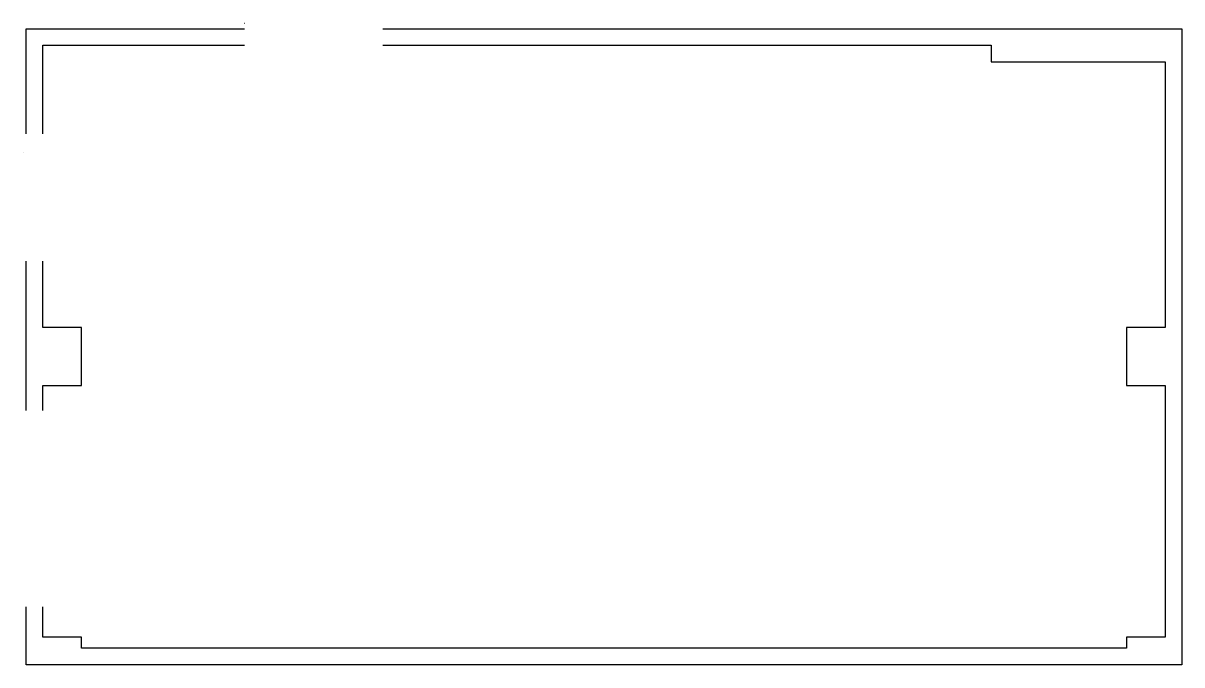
# Model space of a CAD drawing. Header units: feet. Extents: x -80 to 339, y -224 to 8.
import ezdxf

# ---------------------------------------------------------------- set-up
doc = ezdxf.new("R2010")
doc.units = ezdxf.units.FT
doc.layers.add('Mydoor', color=145, linetype='Continuous')

msp = doc.modelspace()

# ---------------------------------------------------------------- linework, layer by layer
for p, q in [((-79, -32), (-79, 6)), ((-79, 6), (0, 6)), ((50, 6), (339, 6)), ((339, 6), (339, -102)), ((-73, -32), (-73, 0)), ((-73, 0), (0, 0)), ((50, 0), (270, 0)), ((270, 0), (270, -6)), ((270, -6), (333, -6)), ((333, -6), (333, -102)), ((-79, -102), (-79, -78)), ((-73, -102), (-73, -78)), ((-79, -123), (-79, -102)), ((-59, -102), (-73, -102)), ((-59, -123), (-59, -102)), ((333, -102), (319, -102)), ((319, -102), (319, -123)), ((339, -102), (339, -123)), ((-79, -132), (-79, -123)), ((-73, -132), (-73, -123)), ((-73, -123), (-59, -123)), ((319, -123), (333, -123)), ((333, -123), (333, -214)), ((339, -123), (339, -224)), ((-79, -224), (-79, -203)), ((-73, -214), (-73, -203)), ((-59, -214), (-73, -214)), ((-59, -218), (-59, -214)), ((333, -214), (319, -214)), ((319, -214), (319, -218)), ((319, -218), (-59, -218)), ((339, -224), (-79, -224))]:
    msp.add_line(p, q)
at = {"layer": 'Mydoor'}
for p, q in [((0, 8), (0.04, 8)), ((-80.04, -38.9), (-80.08, -38.9))]:
    msp.add_line(p, q, dxfattribs=at)

doc.saveas('drawing.dxf')
